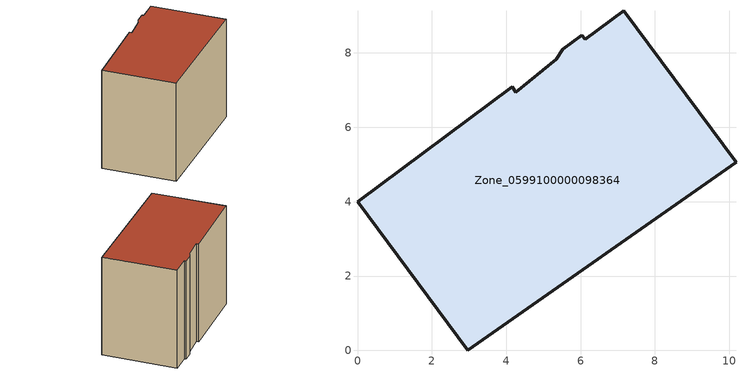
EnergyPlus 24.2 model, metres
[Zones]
Zone_0599100000098364
 floor ground (C_G): 6.12,8.37 7.16,9.14 10.18,5.06 2.97,0 0,4 4.16,7.09 4.26,6.95 5.35,7.83 5.53,8.11 6.03,8.48 z0
 wall outside (C_F): 7.16,9.14 6.12,8.37 6.03,8.48 5.53,8.11 5.35,7.83 4.26,6.95 4.16,7.09 0,4 2.97,0 10.18,5.06 7.16,9.14 z0:7.11
 roof outside (C_R): 5.35,7.83 4.26,6.95 4.16,7.09 0,4 2.97,0 10.18,5.06 7.16,9.14 6.12,8.37 6.03,8.48 5.53,8.11 z7.11
[BUILDING]
Pand.0599100000098364: North Axis=0; Terrain=City; Loads Convergence Tolerance Value=0.04; Temperature Convergence Tolerance Value=0.4; Solar Distribution=FullExterior; Maximum Number of Warmup Days=25; Minimum Number of Warmup Days=1
[Site:Location]
Rotterdam.The.Hague.AP_ZH_NLD Design_Conditions: Latitude=51.96; Longitude=4.45; Time Zone=1; Elevation=-4.5
[SITE:GROUNDTEMPERATURE:BUILDINGSURFACE]
18, 18, 18, 18, 18, 18, 18, 18, 18, 18, 18, 18
[MATERIAL] Thermal Absorptance=0.9; Solar Absorptance=0.7; Visible Absorptance=0.7
Name | Roughness | Thickness | Conductivity | Density | Specific Heat
G.TC.1946 | MediumSmooth | 0.15 | 1 | 540 | 1210
F.TC.1946 | Rough | 0.3 | 0.857143 | 1920 | 840
R.TC.1946 | MediumRough | 0.2 | 0.909091 | 1500 | 1000
[CONSTRUCTION]
C_G: G.TC.1946
C_F: F.TC.1946
C_R: R.TC.1946
[ZONE]
Zone_0599100000098364: Type=1; Multiplier=1; Ceiling Height=Autocalculate; Volume=Autocalculate; Floor Area=autocalculate; Part of Total Floor Area=Yes
[ZONEINFILTRATION:DESIGNFLOWRATE]
Infil_Zone_0599100000098364: Zone or ZoneList or Space or SpaceList=Zone_0599100000098364; Schedule=AlwaysOn; Design Flow Rate Calculation Method=Flow/Area; Flow Rate per Floor Area=0.003; Constant Term Coefficient=1; Temperature Term Coefficient=0; Velocity Term Coefficient=0; Velocity Squared Term Coefficient=0
[HVACTEMPLATE:ZONE:IDEALLOADSAIRSYSTEM]
Zone_0599100000098364: Maximum Heating Supply Air Temperature=50; Minimum Cooling Supply Air Temperature=13; Maximum Heating Supply Air Humidity Ratio=0.0156; Minimum Cooling Supply Air Humidity Ratio=0.0077; Heating Limit=NoLimit; Cooling Limit=NoLimit; Dehumidification Control Type=ConstantSensibleHeatRatio; Cooling Sensible Heat Ratio=0.7; Dehumidification Setpoint=60; Humidification Control Type=None; Humidification Setpoint=30; Outdoor Air Method=None; Outdoor Air Flow Rate per Person=0.00944; Outdoor Air Flow Rate per Zone Floor Area=0; Outdoor Air Flow Rate per Zone=0; Demand Controlled Ventilation Type=None; Outdoor Air Economizer Type=NoEconomizer; Heat Recovery Type=None; Sensible Heat Recovery Effectiveness=0.7; Latent Heat Recovery Effectiveness=0.65
[ZONECONTROL:THERMOSTAT]
ThermostatControl_Zone_0599100000098364: Zone or ZoneList=Zone_0599100000098364; Control Type Schedule=DualSetpointControlType; Control 1=Thermostat_Zone_0599100000098364; Temperature Difference Between Cutout And Setpoint=0
[THERMOSTATSETPOINT:DUALSETPOINT]
Thermostat_Zone_0599100000098364: Heating Setpoint Temperature Schedule=HeatingSetpoint_Zone_0599100000098364; Cooling Setpoint Temperature Schedule=CoolingSetpoint_Zone_0599100000098364
[SCHEDULE:COMPACT]
HeatingSetpoint_Zone_0599100000098364: Through: 12/31, For: AllDays, Until: 24:00, 21
CoolingSetpoint_Zone_0599100000098364: Through: 12/31, For: AllDays, Until: 24:00, 24
DualSetpointControlType: Through: 12/31, For: AllDays, Until: 24:00, 4
AlwaysOn: Through: 12/31, For: AllDays, Until: 24:00, 1
